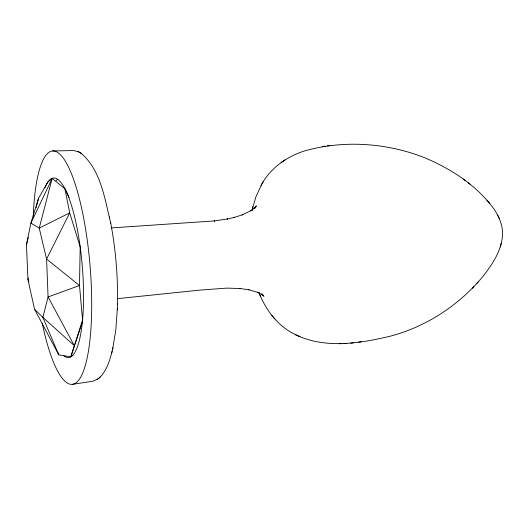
<?xml version="1.0" encoding="UTF-8"?>
<svg xmlns="http://www.w3.org/2000/svg" width="529" height="529" viewBox="0 0 529 529"><rect width="100%" height="100%" fill="white"/><g stroke="black" fill="none" stroke-linecap="round" stroke-linejoin="round"><path stroke-width="0.79" d="M117.464 304.32C118.033 276.865 115.725 249.338 110.587 222.359M112.624 349.153L115.778 330.347L117.326 308.916M117.299 309.842L117.491 303.501M82.782 320.958L70.8 356.83L58.792 354.899L34.544 309.286L27.958 279.57L26.45 244.729L30.913 223.119L38.577 198.19L47.855 182.069L52.153 178.445L64.882 188.655L69.154 197.449M99.683 377.534C106.772 370.644 109.682 360.652 112.102 351.368M111.731 352.949L112.981 347.632M252.188 209.504L251.91 210.707L255.857 196.967L261.941 183.9M252.571 207.897L252.875 206.608M259.217 293.304L258.741 292.16C265.393 309.088 276.779 324.885 293.152 333.488C323.232 349.404 359.085 343.665 390.686 336.074C426.81 326.472 459.476 304.909 483.189 276.105C492.228 264.487 501.115 251.361 502.438 236.291C503.324 226.445 499.35 216.837 493.835 208.876C476.603 185.176 450.946 168.764 424.238 157.563C386.534 142.757 343.328 139.861 304.314 151.01C286.315 156.736 269.836 168.619 260.969 185.567M26.45 244.729L28.301 237.627M36.111 207.652L38.577 198.19L38.597 199.783M500.269 246.911L501.254 243.499M28.407 278.003L27.958 279.57L28.916 281.838M70.8 356.83L82.557 320.032L79.495 285.534L80.177 246.917L69.696 212.883L64.882 188.655M254.733 208.314L255.494 207.018M262.232 183.398L263.244 181.672M254.416 208.624L256.347 205.735M255.243 207.388L256.102 206.25L254.118 208.499L254.971 207.632L250.806 210.813L251.639 210.311L242.077 214.966M472.377 288.179L473.958 286.506M476.642 283.637L478.11 282.083M97.753 379.081L99.512 377.686M98.996 378.156L100.199 377.058M72.546 384.299L93.044 381.217L97.594 379.187M97.045 379.558L98.295 378.711M281.025 162.654L282.916 161.378M283.233 161.173L285.157 159.877M242.837 214.695L233.646 217.564L234.36 217.399L227.093 219.046L227.781 218.887L214.066 220.977L214.714 220.91L111.5 227.9M322.578 146.493L325.037 146.163M327.358 145.865L329.845 145.528M350.866 343.09L353.385 342.759M358.748 342.051L361.3 341.721M117.431 298.654L199.433 290.15L226.69 288.113L240.325 288.517L239.597 288.47L249.133 289.766L248.339 289.627L258.542 292.616L257.636 292.259L263.058 295.321L262.047 294.474L263.621 295.87L262.582 294.891M339.115 343.718L341.595 343.638M343.929 343.546L346.435 343.46M52.569 150.95L73.696 150.56L78.517 151.803M295.453 334.705L297.529 335.644M297.873 335.796L299.989 336.755M78.689 151.889L80.659 152.974M77.915 151.532L79.29 152.16M80.851 153.093C101.032 169.974 104.742 199.083 110.746 223.165M80.071 152.59L81.446 153.47M463.232 179.047L465.07 180.435M468.191 182.816L469.897 184.105M34.544 309.286L42.856 317.354L74.265 345.616L48.073 296.961L46.585 259.045L39.239 228.118L52.153 178.445L30.913 223.119L39.239 228.118L69.696 212.883L46.585 259.045L79.495 285.534L48.073 296.961L42.856 317.354L58.792 354.899L58.164 352.942M261.557 293.807L263.945 296.339M487.011 200.246L489.742 203.414M262.887 295.215L261.921 294.058M271.86 315.443L273.096 316.931M273.467 317.374L274.749 318.908M497.597 215.091L498.219 216.361M498.609 217.188L499.145 218.285M259.865 294.825L260.374 296.042M109.503 216.936L109.688 217.849M72.942 355.885A89.725 21.907 85.2 0 1 71.329 354.893M55.981 180.905A89.725 21.907 85.2 0 1 57.37 179.45M44.899 187.98A90.089 21.312 85.2 0 1 81.195 255.11A90.089 21.312 85.2 0 1 63.89 355.872M33.241 216.487A117.107 27.779 85.2 0 1 72.142 175.483A117.107 27.779 85.2 0 1 87.424 356.658A117.107 27.779 85.2 0 1 42.247 323.272"/></g></svg>
